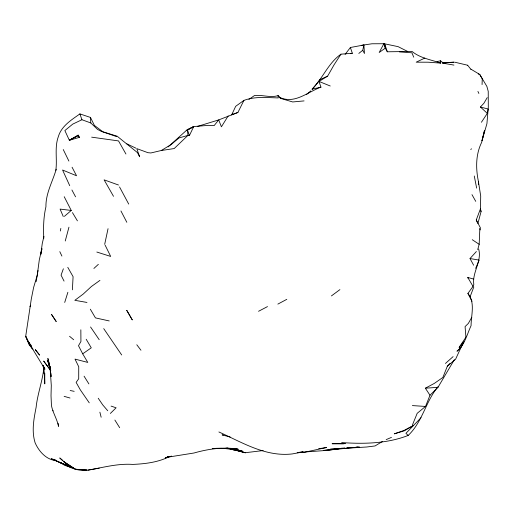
<?xml version="1.0" encoding="UTF-8"?>
<svg xmlns="http://www.w3.org/2000/svg" width="514" height="514" viewBox="0 0 514 514"><rect width="100%" height="100%" fill="white"/><g stroke="black" fill="none" stroke-linecap="round" stroke-linejoin="round"><path stroke-width="0.77" d="M477.859 223.629L481.046 211.665L480.468 208.812L480.706 196.033L478.412 181.461C475.726 168.393 475.63 154.598 481.65 142.378L484.432 130.749L481.997 140.74L486.925 123.701L488.3 107.143L488.236 91.363L486.874 86.403L479.742 74.459L470.888 69.146M460.274 348.736L459.163 347.323L463.936 341.778L460.968 347.535L456.985 351.242C464.592 345.196 467.053 334.254 471.062 325.69C471.113 315.037 475.405 302.489 467.907 293.443L473.015 286.401L473.812 284.544C472 272.195 482.138 261.465 478.662 249.001M482.074 84.585L482.248 78.796L479.742 74.459L478.29 73.977M477.718 249.566L479.176 244.311L479.774 230.137L480.397 227.831L476.266 219.953L480.468 208.812M72.397 289.825L73.084 276.667L67.784 267.325M43.863 367.549L43.536 373.138L43.921 367.953M33.031 349.199L29.176 344.881L25.706 336.284L31.328 298.801L33.622 287.435L37.226 275.363L39.327 259.673L41.885 248.718M55.833 170.346C57.401 159.154 54.336 147.531 58.365 136.57C61.507 125.975 71.401 119.942 79.908 113.909L90.477 117.443L94.396 125.435L102.973 131.847L117.128 136.178L137.386 152.549L139.641 156.764L136.788 148.61L147.929 152.684L150.865 152.966L161.28 150.506L174.175 148.565L187.912 135.413L187.526 130.081L193.739 126.553L208.511 125.345L214.126 125.615L218.707 119.916L237.911 112.457L243.906 100.403C254.931 96.266 266.753 97.621 278.241 97.917L278.016 95.649C270.255 98.052 262.262 94.589 254.462 95.54L248.904 99.401M43.844 367.998C42.495 380.983 37.792 393.281 36.231 406.201L36.205 406.876C33.905 418.801 31.386 430.912 35.138 442.85C38.98 451.472 46.151 459.644 56.045 460.628M36.141 281.646L38.023 270.505M60.337 231.004L60.838 228.415M41.364 251.616L40.779 254.462L42.257 243.54L43.928 236.382M41.66 250.189L41.949 248.763M481.419 122.268L487.311 113.369L488.216 109.071L480.417 106.996L483.937 103.218L487.208 97.615M104.683 244.317L108.049 228.685M358.817 53.417L362.736 50.295L363.886 44.975L371.95 43.78L383.881 43.729L385.314 48.136L387.325 51.785L412.055 51.458C420.259 58.166 431.04 59.727 440.704 63.106L440.569 60.78L437.022 61.584M56.238 169.215C52.589 181.68 45.688 193.373 45.932 206.756C43.536 217.101 43.227 227.715 43.793 238.284M65.252 240.995L68.953 227.175M64.706 302.444L67.874 292.28M30.564 305.31L30.075 306.691L30.634 305.207M63.37 268.79L61.063 275.183L64.064 281.107M340.962 54.176L334.068 64.803L327.624 76.156L319.008 81.443L320.948 87.136L311.959 89.211C322.792 78.52 328.125 63.164 340.962 54.176L352.341 53.244L350.375 47.506L363.886 44.975L364.477 53.507L362.736 50.295M470.117 296.674L473.812 286.998M450.033 363.404L447.328 366.251L442.856 377.469L434.279 383.425L425.354 388.199L429.987 395.247L425.515 406.452L417.201 413.301L412.511 424.795M475.643 268.372L479.183 260.123L470.027 258.536L476.375 251.526M341.669 442.573C363.848 444.115 387.248 443.64 408.174 435.442C422.405 422.084 425.65 401.588 437.941 386.74M460.968 347.535L455.59 359.228L447.328 366.251M237.911 112.457L231.692 114.815L235.682 106.308L243.906 100.403M171.258 144.447L178.936 137.97L187.912 135.413L189.39 135.58L193.739 126.553L187.276 129.618L168.136 146.901M383.881 43.729L379.184 52.486L385.314 48.136L384.645 43.825L384.016 43.741M454.331 359.723L437.986 387.325L429.987 395.247M471.813 317.26L468.357 323.396L465.08 326.608L465.851 336.31L465.311 338.135L459.163 347.323M228.165 115.952L221.405 126.81L218.707 119.916L197.267 126.495M78.167 135.118L69.351 140.277L79.452 137.334L78.167 135.118L77.787 135.715L69.358 140.296L64.86 130.562L72.744 124.112L81.938 119.73L90.792 122.962L97.538 129.419L101.245 131.321L116.562 136.602M345.087 54.433L350.375 47.506M312.255 89.333L319.31 80.55M470.773 149.548L471.479 148.784M421.05 417.696L405.938 433.308L408.174 435.442M231.692 114.815L232.733 113.774M110.369 413.442L116.106 407.795L111.082 406.099M93.882 268.456L98.36 264.35M445.452 363.456L453.097 356.632M306.511 94.563L310.758 90.882M64.417 216.349L71.253 210.451L64.211 196.714M331.427 295.916L339.908 289.626M99.947 280.374L91.421 286.497L83.159 294.111L74.832 300.311L86.975 302.444M89.256 402.841L80.319 389.843L76.13 382.39L78.706 378.76L78.738 366.765L75.012 359.106L87.791 362.421L82.703 353.831L91.267 347.824L86.185 339.253M382.551 441.397L375.066 445.946L366.745 447L330.284 449.236L342.208 448.272L333.111 449.435L344.688 447.925M161.28 150.506L171.136 144.562M69.351 140.277L77.787 135.715L79.452 137.334M277.856 304.108L286.799 299.334M258.542 311.291L267.492 306.595M193.739 126.553L186.28 130.607L187.526 130.081L189.39 135.58M424.821 58.082L416.179 62.181L428.162 62.207L440.704 63.106M319.618 79.773L327.624 76.156M320.948 87.136C307.481 92.051 294.573 104.522 279.52 97.307L278.016 95.649L280.605 98.392L292.691 101.958L304.07 100.905M169.459 456.593C158.139 462.304 145.488 463.846 132.991 464.405L132.811 464.418C117.577 463.371 102.916 467.554 88.087 470.117C78.995 471.518 70.604 468.145 62.959 463.609L67.867 465.684M386.187 439.611L391.475 437.388M167.391 457.081L165.264 457.955L168.753 456.612M168.586 456.728L167.089 457.293L193.996 453.001C208.35 448.921 223.211 446.775 238.078 449.133L234.268 448.523M350.85 53.687L352.341 53.244M165.469 457.865L171.618 456.085M297.208 452.705L304.879 452.179L326.544 447.521L318.667 448.728M88.087 470.117L99.266 468.145M359.543 446.949L322.278 450.739L304.963 451.973M361.291 45.38L363.886 44.975M355.836 447.225L358.11 446.897M263.187 450.553L245.101 452.744L227.368 447.977M299.347 452.333L303.067 451.947L292.19 453.939C265.526 457.023 242.145 442.419 218.893 431.966M303.305 452.333L304.879 452.179M212.366 448.638C223.603 447.296 234.712 449.731 245.461 452.757L235.862 450.084M442.297 62.991L453.708 62.104M346.976 447.758L351.55 447.424M425.354 388.199L437.986 387.325M299.598 452.314L303.478 452.069M443.068 62.946L449.255 62.56M450.797 62.464L453.894 62.271M345.678 443.64L332.102 443.73L343.551 443.788M340.294 443.653L344.02 443.653M467.483 277.856L468.023 277.862L473.015 286.401M412.376 405.585L425.515 406.452M78.102 469.423L74.935 469.205L86.821 470.014L79.689 469.526M399.365 51.901L411.9 52.794L413.751 57.208M71.253 210.451L60.093 209.095L63.267 216.548M223.288 435.03L222.112 434.883L230.169 436.99M442.817 63.183L453.926 65.085M91.653 137.161L118.528 140.92L125.93 154.007M226.044 447.996L234.384 449.673M70.187 390.518L74.177 391.334M109.225 320.942L95.443 317.89L90.329 309.197M454.62 62.155L467.611 65.227M231.955 448.536L242.422 451.157L232.848 448.549M473.503 279.018L467.836 277.489L468.023 277.862M69.377 466.699L65.027 465.511L59.862 462.33L62.586 463.628M55.493 459.927L51.201 458.758L63.518 464.071L53.996 459.818L62.464 463.647M64.128 396.339L70.007 398.022M96.825 252.04L110.69 256.428L105.113 245.12M118.516 185.021L104.111 179.855L113.504 196.322M72.853 467.933L74.915 468.71M319.008 81.443L330.251 85.999M230.587 448.336L234.178 449.981L230.831 448.375M126.868 143.869L135.837 148.128M407.775 51.516L398.099 46.645L384.645 43.825L387.325 51.785M472.257 239.704L479.176 244.311M69.551 336.278L73.669 339.741M440.569 60.78L443.852 63.569M62.689 460.538L59.759 457.961L70.874 467.746L64.443 462.08M480.417 106.996L487.311 113.369M467.644 65.227L470.908 69.364M107.734 410.744L102.742 404.904L98.232 398.247M279.52 97.307L280.605 98.392M31.695 346.115L27.84 341.174L25.706 336.284L31.836 348.132L27.84 341.174L44.949 369.219L43.163 365.306M136.788 344.759L140.958 350.246M50.648 370.453L43.671 361.059L50.822 370.555M103.719 328.632L121.689 354.968M90.554 326.975L99.208 339.709M114.873 420.047L119.678 427.699M84.065 376.177L88.896 383.913M48.04 361.644L47.269 360.378L50.655 369.084M72.435 212.603L77.421 220.859M471.981 194.639L475.752 201.366M470.027 258.536L473.632 265.205M128.712 204.071L119.544 186.968M71.915 189.981L75.564 196.823M467.907 293.443L472.045 301.32M72.069 167.223L76.541 175.769L62.567 170.018L69.737 185.695M120.938 210.958L126.823 222.292M82.703 353.831L78.501 345.729L80.929 341.495L80.846 329.789M68.882 161.055L63.254 149.542M59.797 251.661L61.911 256.062M477.917 91.434L478.881 93.471M476.266 219.953L477.448 222.71M50.603 368.898L48.586 364.085L50.52 369.187M479.69 228.531L480.217 229.931M49.967 366.231L51.291 385.404L51.021 395.664L51.445 405.559C52.858 412.832 57.125 419.141 58.532 426.382L58.076 423.253M79.908 113.909L81.938 119.73M48.502 360.52L47.86 358.425L50.59 371.654M48.933 361.914L49.575 364.008M52.891 410.468L53.006 410.924M99.877 412.177L101.155 417.233M480.372 208.774L481.046 211.665M474.274 176L476.645 188.118M43.003 365.415L44.48 373.8L44.769 383.862L44.763 373.138M49.967 366.27L51.111 376.473M50.764 373.241L51.117 376.428M90.477 117.443L90.792 122.962M478.405 181.371L478.508 184.526M413.07 425.676L404.261 430.841L394.309 433.835L404.094 430.398L413.07 425.676M333.779 449.493L324.038 450.373L333.779 449.493M67.777 465.71L65.67 464.874L67.797 465.742M73.643 468.106L63.652 461.546L73.643 468.106M39.546 355.02L35.395 349.738L39.546 355.02M132.239 319.837L126.765 310.347L132.239 319.837M56.167 321.481L51.529 314.427L56.167 321.481"/></g></svg>
